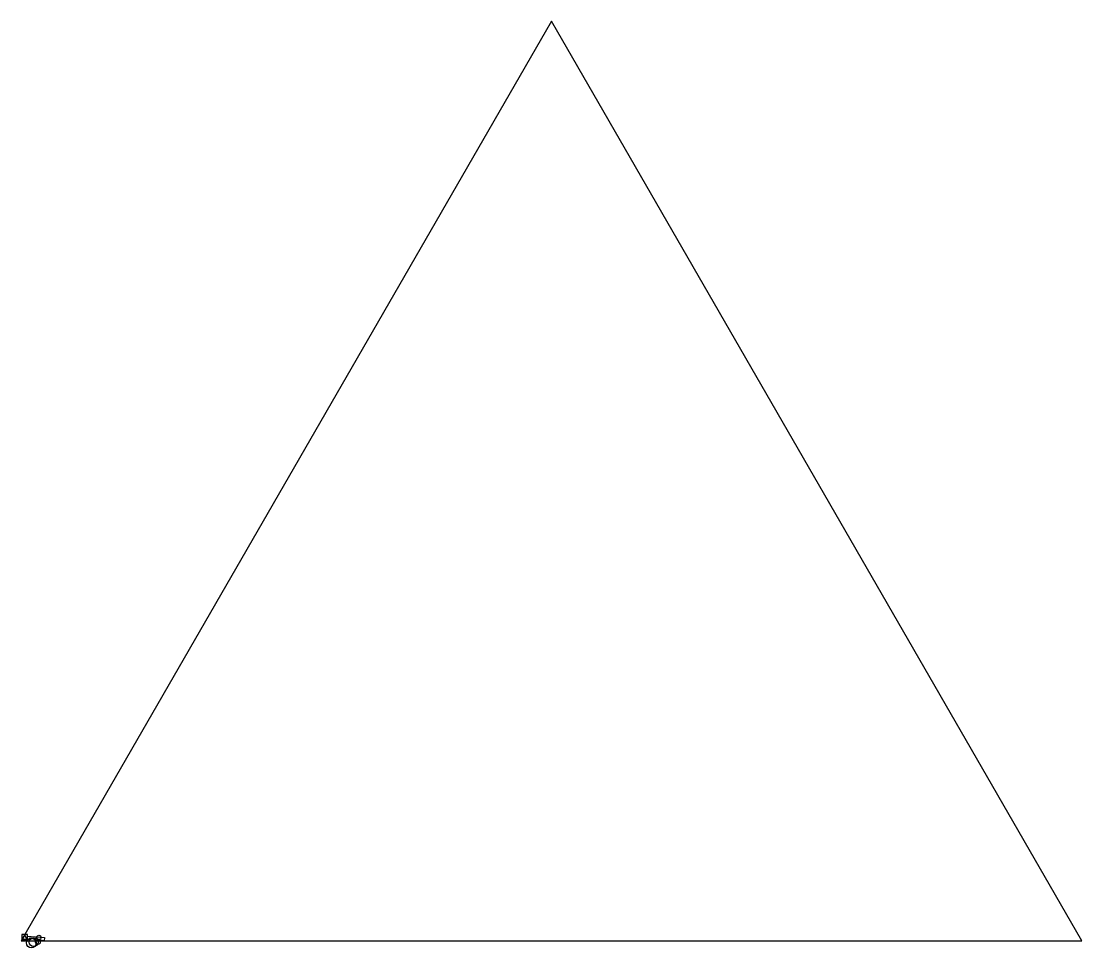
# Model space of a CAD drawing. Header units: millimetres. Extents: x 0 to 15000, y -96 to 13000.
import ezdxf

# ---------------------------------------------------------------- set-up
doc = ezdxf.new("R2010")
doc.units = ezdxf.units.MM

# ---------------------------------------------------------------- blocks, each defined once
blk = doc.blocks.new('B')
for p, q in [((79, 67), (330, 50)), ((133, 35), (124, 48)), ((327, 4), (133, 35)), ((330, 50), (327, 4))]:
    blk.add_line(p, q)
for points in [[(10, 10), (90, 10), (90, 90), (10, 90)], [(20, 20), (50, 80), (80, 20)]]:
    blk.add_lwpolyline(points, close=True)
blk.add_circle((250, 50), 30)

msp = doc.modelspace()

# ---------------------------------------------------------------- linework, layer by layer
for p, q in [((79, 67), (330, 50)), ((79, 67), (330, 50)), ((133, 35), (124, 48)), ((133, 35), (124, 48)), ((133, 35), (124, 48)), ((327, 4), (133, 35)), ((327, 4), (133, 35)), ((330, 50), (327, 4)), ((330, 50), (327, 4))]:
    msp.add_line(p, q)
for points in [[(0, 0), (15000, 0), (7500, 13000)], [(10, 10), (90, 10), (90, 90), (10, 90)], [(10, 10), (90, 10), (90, 90), (10, 90)], [(20, 20), (50, 80), (80, 20)], [(20, 20), (50, 80), (80, 20)]]:
    msp.add_lwpolyline(points, close=True)
for centre, radius in [((143, -28), 68.4), ((176, -17), 61.9), ((237, -17), 32.8), ((250, 50), 30), ((250, 50), 30)]:
    msp.add_circle(centre, radius)

# ---------------------------------------------------------------- block references
msp.add_blockref('B', (0, 0))

doc.saveas('drawing.dxf')
